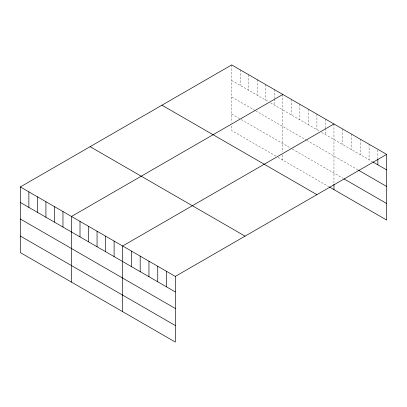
<?xml version="1.0" encoding="UTF-8"?>
<svg xmlns="http://www.w3.org/2000/svg" width="407" height="407" viewBox="0 0 407 407"><rect width="100%" height="100%" fill="white"/><g stroke="black" fill="none" stroke-linecap="round" stroke-linejoin="round"><path stroke-width="0.31" stroke-dasharray="2.04 1.53" d="M231.69 80.449L268.442 101.669M270.574 102.9L319.581 131.196M321.713 132.428L372.38 161.681M231.69 96.998L255.128 110.526M255.657 110.836L306.262 140.054M306.797 140.359L358.109 169.989M231.69 114.041L240.211 118.966M241.275 119.582L291.346 148.489M292.414 149.104L342.745 178.159M275.9 156.115L231.69 130.591L231.69 125.27M278.032 157.346L328.637 186.564M377.869 149.949L377.869 158.638M369.088 144.256L369.088 159.778M360.307 139.189L360.307 154.706M351.526 134.117L351.526 149.639M342.745 129.05L342.745 144.566M333.964 123.977L333.964 183.73M325.437 119.058L325.437 127.747M325.437 128.368L325.437 134.58M316.916 114.138L316.916 129.655M308.394 109.213L308.394 124.735M299.873 104.294L299.873 119.816M291.346 99.374L291.346 114.896M282.824 94.455L282.824 151.842M282.824 154.797L282.824 160.114M274.303 89.535L274.303 98.224M274.303 98.845L274.303 105.052M265.781 84.61L265.781 100.132M257.255 79.691L257.255 95.213M248.733 74.771L248.733 90.293M240.211 69.851L240.211 85.373M231.69 64.932L231.69 122.319"/><path stroke-width="0.61" d="M386.65 154.395L175.31 276.409L175.31 342.068L20.35 252.605L20.35 186.945L231.69 64.932L386.65 154.395L386.65 220.055L329.166 186.869M282.824 94.455L71.49 216.468L71.49 282.127M333.964 123.977L122.624 245.991L122.624 311.65M372.929 161.996L386.65 169.917M358.659 170.304L386.65 186.462M343.844 178.795L386.65 203.51M161.945 105.194L316.911 194.663M90.089 146.678L245.055 236.146M20.35 186.945L175.31 276.409M20.35 202.467L175.31 291.931M20.35 219.012L175.31 308.475M20.35 236.06L175.31 325.524M377.869 159.259L377.869 164.845M333.964 184.32L333.964 189.637M166.529 271.342L166.529 286.864M157.748 266.27L157.748 281.792M148.967 261.202L148.967 276.724M140.186 256.13L140.186 271.652M131.405 251.063L131.405 266.585M114.102 241.071L114.102 256.593M105.581 236.152L105.581 251.674M97.054 231.232L97.054 246.749M88.533 226.307L88.533 241.829M80.011 221.388L80.011 236.91M62.963 211.548L62.963 227.07M54.441 206.629L54.441 222.146M45.92 201.704L45.92 217.226M37.398 196.785L37.398 212.306M28.872 191.865L28.872 207.387"/></g></svg>
